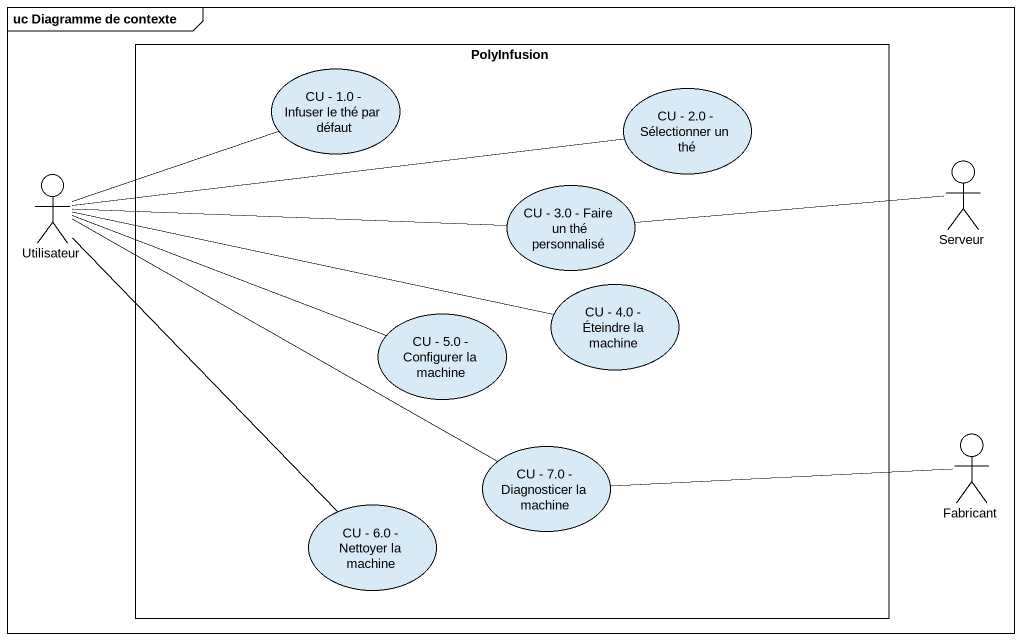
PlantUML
@startuml
mainframe uc Diagramme de contexte
rectangle PolyInfusion {
  usecase "CU - 1.0 - Infuser le thé par défaut" as CU_1_0_Infuser_le_thé_par
  usecase "CU - 2.0 - Sélectionner un thé" as CU_2_0_Sélectionner_un_thé
  usecase "CU - 3.0 - Faire un thé personnalisé" as CU_3_0_Faire_un_thé
  usecase "CU - 4.0 - Éteindre la machine" as CU_4_0_Éteindre_la_machine
  usecase "CU - 5.0 - Configurer la machine" as CU_5_0_Configurer_la_machine
  usecase "CU - 7.0 - Diagnosticer la machine" as CU_7_0_Diagnosticer_la
  usecase "CU - 6.0 - Nettoyer la machine" as CU_6_0_Nettoyer_la_machine
}
actor Utilisateur
actor Serveur
actor Fabricant
Utilisateur -right- CU_1_0_Infuser_le_thé_par
Utilisateur -right- CU_2_0_Sélectionner_un_thé
Utilisateur -right- CU_3_0_Faire_un_thé
Utilisateur -right- CU_4_0_Éteindre_la_machine
Utilisateur -right- CU_5_0_Configurer_la_machine
Utilisateur -right- CU_7_0_Diagnosticer_la
Utilisateur -- CU_6_0_Nettoyer_la_machine
CU_3_0_Faire_un_thé -right- Serveur
CU_7_0_Diagnosticer_la -right- Fabricant
@enduml
